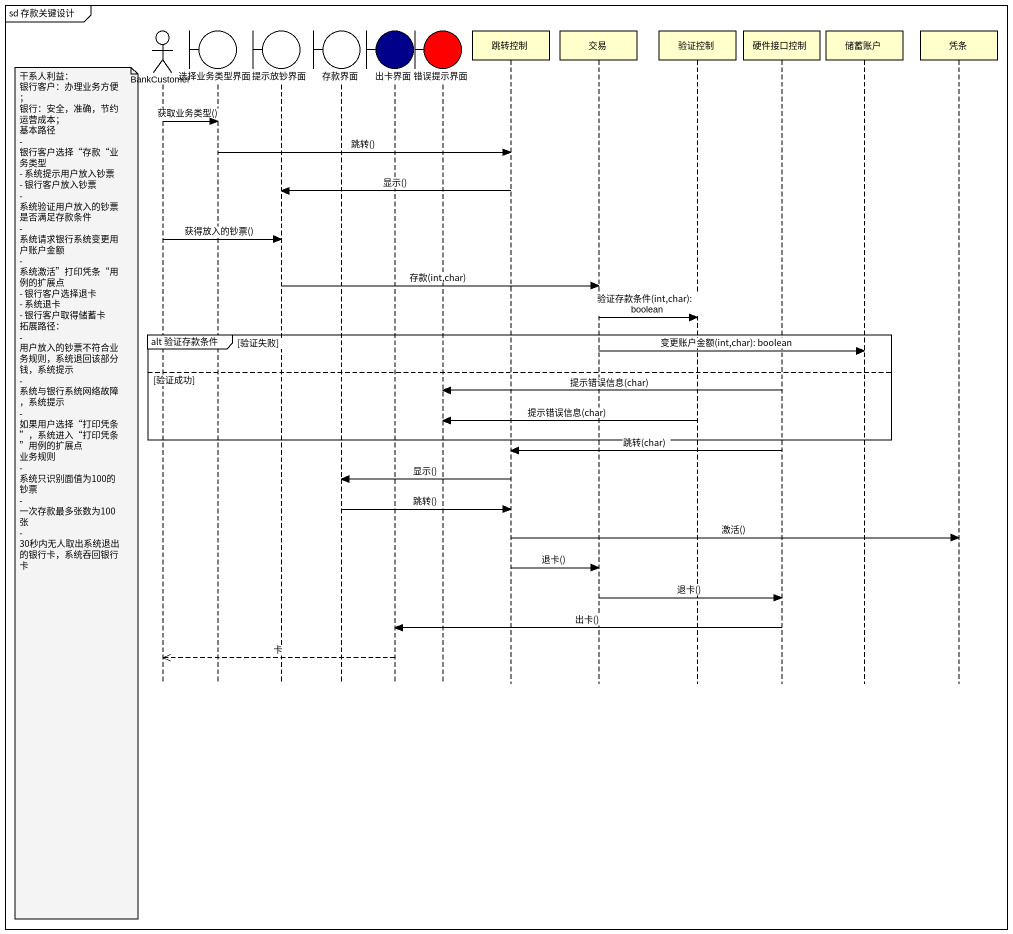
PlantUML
@startuml
mainframe sd 存款关键设计
hide footbox
actor BankCustomer
boundary 选择业务类型界面
boundary 提示放钞界面
boundary 存款界面
boundary 出卡界面 #00008B
boundary 错误提示界面 #FF0000
participant 跳转控制
participant 交易
participant 验证控制
participant 硬件接口控制
participant 储蓄账户
participant 凭条

BankCustomer -> 选择业务类型界面 : 获取业务类型()
选择业务类型界面 -> 跳转控制 : 跳转()
跳转控制 -> 提示放钞界面 : 显示()
BankCustomer -> 提示放钞界面 : 获得放入的钞票()
提示放钞界面 -> 交易 : 存款(int,char)
交易 -> 验证控制 : 验证存款条件(int,char): boolean
group alt 验证存款条件 [验证失败]
  交易 -> 储蓄账户 : 变更账户金额(int,char): boolean
else 验证成功
  硬件接口控制 -> 错误提示界面 : 提示错误信息(char)
  验证控制 -> 错误提示界面 : 提示错误信息(char)
end
硬件接口控制 -> 跳转控制 : 跳转(char)
跳转控制 -> 存款界面 : 显示()
note left of BankCustomer
  干系人利益：
  银行客户：办理业务方便；
  银行：安全，准确，节约运营成本；
  基本路径
  - 银行客户选择“存款“业务类型
  - 系统提示用户放入钞票
  - 银行客户放入钞票
  - 系统验证用户放入的钞票是否满足存款条件
  - 系统请求银行系统变更用户账户金额
  - 系统激活”打印凭条“用例的扩展点
  - 银行客户选择退卡
  - 系统退卡
  - 银行客户取得储蓄卡
  拓展路径：
  - 用户放入的钞票不符合业务规则，系统退回该部分钱，系统提示
  - 系统与银行系统网络故障，系统提示
  - 如果用户选择“打印凭条”，系统进入“打印凭条”用例的扩展点
  业务规则
  - 系统只识别面值为100的钞票
  - 一次存款最多张数为100张
  - 30秒内无人取出系统退出的银行卡，系统吞回银行卡
end note
存款界面 -> 跳转控制 : 跳转()
跳转控制 -> 凭条 : 激活()
跳转控制 -> 交易 : 退卡()
交易 -> 硬件接口控制 : 退卡()
硬件接口控制 -> 出卡界面 : 出卡()
出卡界面 -->> BankCustomer : 卡
@enduml
